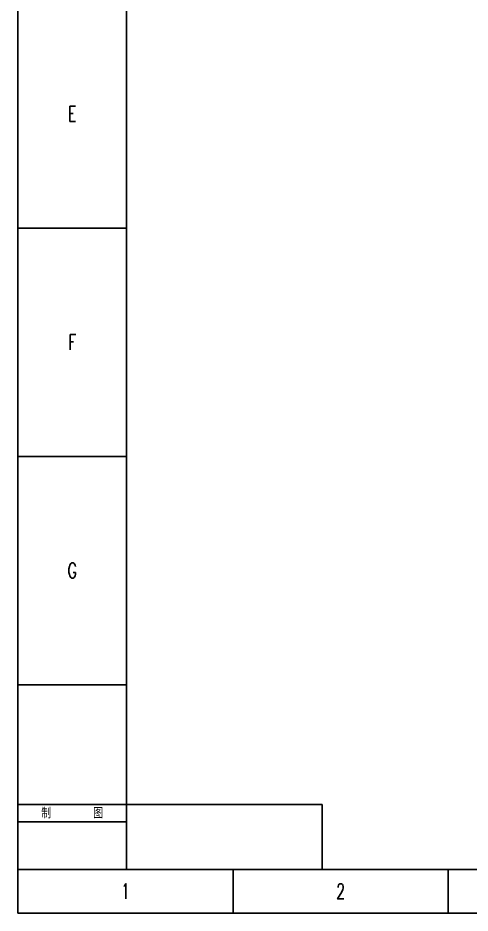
# Model space of a CAD drawing. Header units: millimetres. Extents: x 0 to 297, y 0 to 420.
# Drawn here: x 0 to 104, y 0 to 205.8 of the extents above; entities that cross this region are included whole.
import ezdxf
from ezdxf.enums import TextEntityAlignment as Align

# ---------------------------------------------------------------- set-up
doc = ezdxf.new("R2010")
doc.units = ezdxf.units.MM
doc.layers.add('PDM_Title', color=7, linetype='Continuous')
doc.styles.add('HZ', font='TXT.SHX', dxfattribs={"width": 0.667, "bigfont": 'HZTXT.SHX'})

# ---------------------------------------------------------------- blocks, each defined once
blk = doc.blocks.new('FitPDM_DWGFrame')
at = {"layer": 'PDM_Title', "color": 2}
for p, q in [((0, 420), (0, 0)), ((0, 157.5), (25, 157.5)), ((0, 105), (25, 105)), ((0, 52.5), (25, 52.5)), ((0, 25), (25, 25)), ((0, 21), (25, 21)), ((0, 10), (25, 10)), ((49.5, 0), (49.5, 10)), ((99, 0), (99, 10)), ((0, 0), (297, 0))]:
    blk.add_line(p, q, dxfattribs=at)
at = {"layer": 'PDM_Title', "color": 0}
for p, q in [((25, 410), (25, 10)), ((25, 25), (70, 25)), ((70, 10), (70, 25)), ((25, 10), (287, 10))]:
    blk.add_line(p, q, dxfattribs=at)
at = {"layer": 'PDM_Title', "color": 2, "style": 'HZ', "width": 0.667}
for s, height, p in [('E', 3.5, (12.5, 183.75)), ('F', 3.5, (12.5, 131.25)), ('G', 3.5, (12.5, 78.75)), ('制      图', 2.5, (12.5, 23)), ('1', 3.5, (24.75, 5)), ('2', 3.5, (74.25, 5))]:
    blk.add_text(s, height=height, dxfattribs=at).set_placement(p, align=Align.MIDDLE_CENTER)

msp = doc.modelspace()

# ---------------------------------------------------------------- block references
at = {"layer": 'PDM_Title'}
msp.add_blockref('FitPDM_DWGFrame', (0, 0), dxfattribs=at)

doc.saveas('drawing.dxf')
